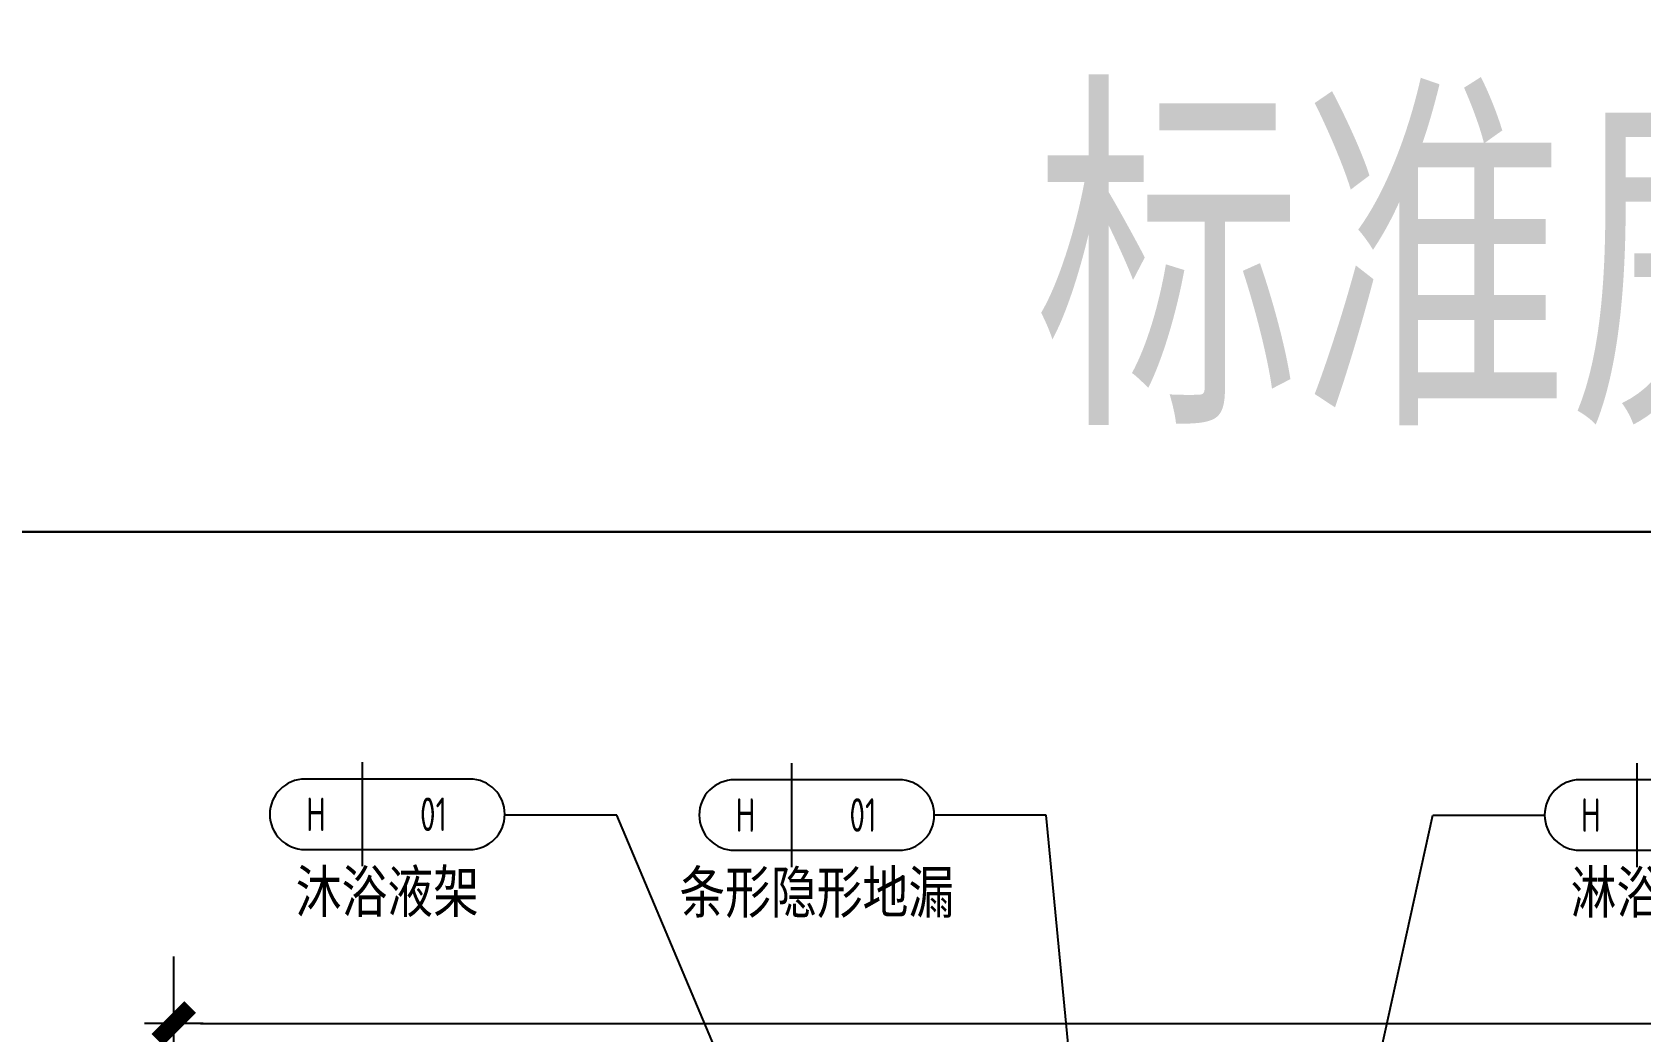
# Model space of a CAD drawing. Extents: x 220391 to 385981, y 332279 to 483868.
# Drawn here: x 234410 to 237284, y 450981 to 452768 of the extents above; entities that cross this region are included whole.
import ezdxf
from ezdxf.enums import TextEntityAlignment as Align

# ---------------------------------------------------------------- set-up
doc = ezdxf.new("R2010")
doc.units = 0
doc.header["$MEASUREMENT"] = 0
doc.layers.add('0-索引文字', color=50, linetype='Continuous')
doc.layers.add('SH-文字', color=50, linetype='Continuous')
doc.styles.add('DOM-romans.shx', font='dim.shx')
doc.styles.add('MtXpl_', font='')
doc.styles.add('st', font='', dxfattribs={"width": 0.7})
doc.styles.get('MtXpl_').set_extended_font_data('YouYuan')
doc.styles.get('st').set_extended_font_data('SimSun')
doc.dimstyles.new('DOM_DIM_1 80', dxfattribs={"dimscale": 60, "dimtxt": 1.5, "dimasz": 0.8, "dimexe": 2, "dimexo": 1.5, "dimgap": 0.6, "dimtad": 1, "dimdec": 0, "dimrnd": 5, "dimzin": 12, "dimdsep": 46, "dimtxsty": 'DOM-romans.shx', "dimblk": 'DOM_Dimension_Tick', "dimcen": 0.125, "dimclrd": 44, "dimclre": 44, "dimclrt": 50, "dimadec": 0, "dimazin": 0, "dimtfac": 1, "dimtdec": 0, "dimtix": 1, "dimtmove": 2, "dimatfit": 3, "dimldrblk": 'DOM_Leader_Arrow', "dimfxl": 0, "dimtvp": 1, "dimtolj": 1, "dimtzin": 0, "dimarcsym": 0})

# ---------------------------------------------------------------- blocks, each defined once
blk = doc.blocks.new('ehrhhh')
at = {"color": 0}
blk.add_lwpolyline([(292356.6, 474869.8), (315961.1, 474869.8), (315961.1, 466871.5), (292356.6, 466871.5)], close=True, dxfattribs=at)
blk = doc.blocks.new('DOM_Dimension_Tick')
at = {"color": 0, "linetype": 'ByBlock'}
for p, q in [((-1.091, 0), (0, 0)), ((0, 0), (1.091, 0))]:
    blk.add_line(p, q, dxfattribs=at)
at = {"color": 0, "linetype": 'Continuous', "const_width": 0.608}
blk.add_lwpolyline([(-0.61, -0.61), (0.61, 0.61)], dxfattribs=at)
blk = doc.blocks.new('*D869')
at = {"color": 44, "lineweight": -2, "transparency": 16777216}
for p, q in [((234662.8, 450752.8), (234662.8, 451116)), ((241765, 450696), (241765, 451116)), ((234710.8, 450996), (241717, 450996))]:
    blk.add_line(p, q, dxfattribs=at)
at = {"layer": 'Defpoints', "color": 0, "transparency": 16777216}
for p in [(241765, 450996), (234662.8, 450662.8), (241765, 450066)]:
    blk.add_point(p, dxfattribs=at)
at = {"color": 44, "lineweight": -2, "transparency": 16777216, "xscale": 48, "yscale": 48, "zscale": 48, "rotation": 180}
blk.add_blockref('DOM_Dimension_Tick', (234662.8, 450996), dxfattribs=at)
at = {"color": 44, "lineweight": -2, "transparency": 16777216, "xscale": 48, "yscale": 48, "zscale": 48}
blk.add_blockref('DOM_Dimension_Tick', (241765, 450996), dxfattribs=at)
at = {"color": 50, "transparency": 16777216, "insert": (238213.9, 451077), "char_height": 90, "attachment_point": 5, "style": 'DOM-romans.shx'}
blk.add_mtext('\\A1;7100', dxfattribs=at)
blk = doc.blocks.new('DOM_Leader_Arrow')
at = {"color": 0, "linetype": 'ByBlock'}
blk.add_line((0, 0), (-1.5, 0), dxfattribs=at)
for points in [[(-1.288, 1.003), (-0.895, 1.278), (-0.36, 0), (0, 0)], [(-1.288, -1.003), (-0.895, -1.278), (-0.36, 0), (0, 0)]]:
    blk.add_solid(points, dxfattribs=at)
blk = doc.blocks.new('DOM-立面家具标注符号-002')
blk.add_line((0, 3.1), (0, -3.1))
at = {"color": 150}
blk.add_lwpolyline([(-3.4, 2.1, 1), (-3.4, -2.1), (6.4, -2.1, 1), (6.4, 2.1)], format="xyb", close=True, dxfattribs=at)
at = {"style": 'st', "width": 0.8, "flags": 4}
blk.add_attdef('ITEM6', text='', height=2.5, dxfattribs=at).set_placement((-6, 0), align=Align.MIDDLE_RIGHT)
at = {"style": 'DOM-romans.shx', "width": 0.8}
for tag, flags, p in [('NUM1', 12, (-2.75, 0)), ('NUM2', 4, (4.25, 0)), ('NUM4', 4, (1.5, -4.6)), ('NUM5', 4, (1.5, -7.6))]:
    blk.add_attdef(tag, text='', height=2, dxfattribs=dict(at, flags=flags)).set_placement(p, align=Align.MIDDLE)
at = {"style": 'st', "width": 0.8, "flags": 4}
blk.add_attdef('NUM3', text='', height=2.5, dxfattribs=at).set_placement((9, 0), align=Align.MIDDLE_LEFT)
blk.add_attdef('NUM7', text='', height=2.5, dxfattribs=at).set_placement((1.5, -10.85), align=Align.MIDDLE_CENTER)

msp = doc.modelspace()

# ---------------------------------------------------------------- block references
at = {"color": 4}
for p in [(-71965.3, -14996.6), (-71965.3, -14996.6), (-71965.3, -22995), (-71965.3, -22995)]:
    msp.add_blockref('ehrhhh', p, dxfattribs=at)
at = {"layer": '0-索引文字'}
ref = msp.add_blockref('DOM-立面家具标注符号-002', (234999.5, 451370), dxfattribs=dict(at, xscale=30, yscale=30, zscale=30))
ref.add_attrib('NUM1', 'H', dxfattribs={"layer": '0', "height": 60, "style": 'DOM-romans.shx', "width": 0.8}).set_placement((234917, 451370), align=Align.MIDDLE)
ref.add_attrib('NUM2', '01', dxfattribs={"layer": '0', "height": 60, "style": 'DOM-romans.shx', "width": 0.8}).set_placement((235127, 451370), align=Align.MIDDLE)
ref.add_attrib('NUM7', '沐浴液架', dxfattribs={"layer": '0', "height": 75, "style": 'st', "width": 0.8}).set_placement((235044.5, 451232), align=Align.MIDDLE_CENTER)
ref = msp.add_blockref('DOM-立面家具标注符号-002', (235766.9, 451368.7), dxfattribs=dict(at, xscale=30, yscale=30, zscale=30))
ref.add_attrib('NUM1', 'H', dxfattribs={"layer": '0', "height": 60, "style": 'DOM-romans.shx', "width": 0.8}).set_placement((235684.4, 451368.7), align=Align.MIDDLE)
ref.add_attrib('NUM2', '01', dxfattribs={"layer": '0', "height": 60, "style": 'DOM-romans.shx', "width": 0.8}).set_placement((235894.4, 451368.7), align=Align.MIDDLE)
ref.add_attrib('NUM7', '条形隐形地漏', dxfattribs={"layer": '0', "height": 75, "style": 'st', "width": 0.8}).set_placement((235811.9, 451230.7), align=Align.MIDDLE_CENTER)
ref = msp.add_blockref('DOM-立面家具标注符号-002', (237277.6, 451368.7), dxfattribs=dict(at, xscale=30, yscale=30, zscale=30))
ref.add_attrib('NUM1', 'H', dxfattribs={"layer": '0', "height": 60, "style": 'DOM-romans.shx', "width": 0.8}).set_placement((237195.1, 451368.7), align=Align.MIDDLE)
ref.add_attrib('NUM2', '01', dxfattribs={"layer": '0', "height": 60, "style": 'DOM-romans.shx', "width": 0.8}).set_placement((237405.1, 451368.7), align=Align.MIDDLE)
ref.add_attrib('NUM7', '淋浴组合', dxfattribs={"layer": '0', "height": 75, "style": 'st', "width": 0.8}).set_placement((237322.6, 451230.7), align=Align.MIDDLE_CENTER)

# ---------------------------------------------------------------- texts
at = {"layer": 'SH-文字', "color": 50, "style": 'MtXpl_', "width": 0.7}
msp.add_text('标准房型8(双床）', height=500, dxfattribs=at).set_placement((236201.4, 452120.1))

# ---------------------------------------------------------------- dimensions: what is measured, and where the dimension line sits
at = {"color": 4}
dim = msp.add_linear_dim(base=(241765, 450996), p1=(234662.8, 450662.8), p2=(241765, 450066), angle=180, dimstyle='DOM_DIM_1 80', dxfattribs=at)
dim.commit()
dim.dimension.update_dxf_attribs({"geometry": '*D869', "text_midpoint": (238213.9, 451077)})

# ---------------------------------------------------------------- leaders
for points in [[(236146.1, 449726.4), (235454.5, 451368.7), (235254.5, 451368.7)], [(236382.1, 449698), (236221.9, 451368.7), (236021.9, 451368.7)], [(236504.3, 449507.4), (236912.6, 451368.7), (237112.6, 451368.7)], [(236796.9, 449497.3), (237574.3, 451368.7), (237774.3, 451368.7)]]:
    msp.add_leader(points, dimstyle='DOM_DIM_1 80', override={"dimgap": 0.6, "dimtad": 0}, dxfattribs=at)

doc.saveas('drawing.dxf')
